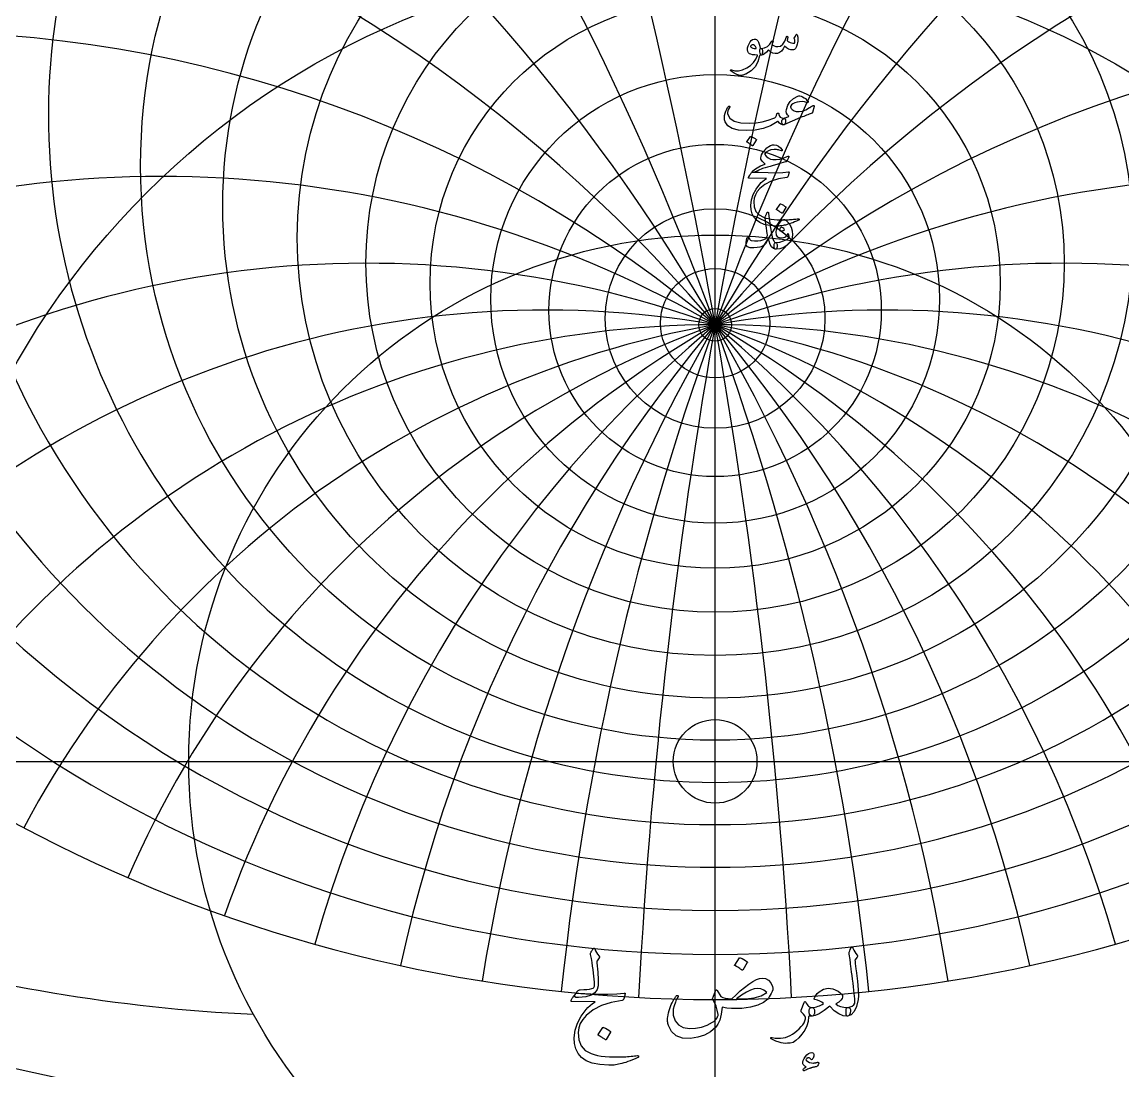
# Model space of a CAD drawing. Header units: millimetres. Extents: x -69 to 69, y -69 to 71.
# Drawn here: x -38.3 to 22.6, y -17.1 to 40.9 of the extents above; entities that cross this region are included whole.
import ezdxf

# ---------------------------------------------------------------- set-up
doc = ezdxf.new("R2010")
doc.units = ezdxf.units.MM
for name, color, linetype in [('CUT_INNER', 6, 'Continuous'), ('CUT_OUTER', 1, 'Continuous'), ('ENGRAVE', 7, 'Continuous'), ('ENGRAVE_FINE', 8, 'Continuous'), ('TEXT', 5, 'Continuous')]:
    doc.layers.add(name, color=color, linetype=linetype)

msp = doc.modelspace()

# ---------------------------------------------------------------- linework, layer by layer
at = {"layer": 'CUT_INNER'}
msp.add_circle((0, 0), 2.315, dxfattribs=at)
at = {"layer": 'CUT_OUTER'}
msp.add_arc((-0.0002, -0.0002), 68.9324, 142.382592, 87.802872, dxfattribs=at)
at = {"layer": 'ENGRAVE'}
for points in [[(0, -67.95), (0, 67.95)], [(-67.95, 0), (67.95, 0)]]:
    msp.add_lwpolyline(points, dxfattribs=at)
for centre, radius in [((0, 0), 67.95), ((0, 32.9413), 31.7766), ((0, 30.7336), 27.233), ((0, 28.9672), 23.1114), ((0, 27.5576), 19.3138), ((0, 0), 44.4794), ((0, 26.4439), 15.7654), ((0, 25.5822), 12.4068), ((0, 24.9406), 9.1896), ((0, 24.4969), 6.0729), ((0, 0), 29.1157), ((0, 24.2363), 3.0207), ((0, 24.1503), 0.906)]:
    msp.add_circle(centre, radius, dxfattribs=at)
for centre, radius, start, end in [((0, 35.7095), 36.8742, 131.172626, 48.827374), ((0, 39.2101), 42.7107, 157.98396, 22.01604), ((0, 43.6985), 49.5544, 176.664202, 3.335798), ((0, 49.5694), 57.8132, 191.904364, 348.095636), ((0, 57.4636), 68.1422, 205.149698, 334.850302), ((0, -28.8852), 53.0355, 33, 147), ((0, -28.8852), 53.0355, 33, 147), ((0, 68.4922), 81.6676, 217.070295, 322.929705), ((-21.1828, 79.0552), 93.1496, 239.875199, 267.323307)]:
    msp.add_arc(centre, radius, start, end, dxfattribs=at)
at = {"layer": 'ENGRAVE_FINE'}
for centre, radius, start, end in [((-300.7795, -28.8852), 305.4195, 2.969013, 18.313318), ((-300.7795, -28.8852), 305.4195, 2.969013, 18.313318), ((300.7795, -28.8852), 305.4195, 161.686682, 177.030987), ((300.7795, -28.8852), 305.4195, 161.686682, 177.030987), ((-145.714, -28.8852), 155.0656, 5.979733, 36.962322), ((-145.714, -28.8852), 155.0656, 5.979733, 36.962322), ((145.714, -28.8852), 155.0656, 143.037678, 174.020267), ((145.714, -28.8852), 155.0656, 143.037678, 174.020267), ((-91.8603, -28.8852), 106.0711, 9.076124, 56.31782), ((-91.8603, -28.8852), 106.0711, 9.076124, 56.31782), ((91.8603, -28.8852), 106.0711, 123.68218, 170.923876), ((91.8603, -28.8852), 106.0711, 123.68218, 170.923876), ((-63.2053, -28.8852), 82.5087, 12.306911, 76.81627), ((-63.2053, -28.8852), 82.5087, 12.306911, 76.81627), ((63.2053, -28.8852), 82.5087, 103.18373, 167.693089), ((63.2053, -28.8852), 82.5087, 103.18373, 167.693089), ((-44.5021, -28.8852), 69.233, 15.72862, 98.962673), ((-44.5021, -28.8852), 69.233, 15.72862, 98.962673), ((44.5021, -28.8852), 69.233, 81.037327, 164.27138), ((44.5021, -28.8852), 69.233, 81.037327, 164.27138), ((-30.6201, -28.8852), 61.2402, 19.409554, 123.219246), ((-30.6201, -28.8852), 61.2402, 19.409554, 123.219246), ((30.6201, -28.8852), 61.2402, 56.780754, 160.590446), ((30.6201, -28.8852), 61.2402, 56.780754, 160.590446), ((-19.3034, -28.8852), 56.4392, 23.435256, 134.139707), ((-19.3034, -28.8852), 56.4392, 23.435256, 134.139707), ((19.3034, -28.8852), 56.4392, 45.860293, 156.564744), ((19.3034, -28.8852), 56.4392, 45.860293, 156.564744), ((-9.3516, -28.8852), 53.8537, 27.916334, 141.112561), ((-9.3516, -28.8852), 53.8537, 27.916334, 141.112561), ((9.3516, -28.8852), 53.8537, 38.887439, 152.083666), ((9.3516, -28.8852), 53.8537, 38.887439, 152.083666), ((0, 158.3193), 179.5349, 247.925664, 292.074336)]:
    msp.add_arc(centre, radius, start, end, dxfattribs=at)
at = {"layer": 'TEXT'}
for points in [[(4.4907, 40.2139), (4.4995, 40.2199), (4.5098, 40.2179), (4.5216, 40.2079), (4.5349, 40.1898), (4.5492, 40.1591), (4.56, 40.1154), (4.5673, 40.0587), (4.5711, 39.9889), (4.5724, 39.9095), (4.5681, 39.8321), (4.5583, 39.7568), (4.543, 39.6834), (4.4983, 39.5408), (4.4485, 39.4383), (4.3938, 39.376), (4.334, 39.3539), (4.1926, 39.3622), (4.0617, 39.3991), (3.9414, 39.4647), (3.8317, 39.5589), (3.7563, 39.4104), (3.6669, 39.2946), (3.5634, 39.2115), (3.4459, 39.161), (3.3226, 39.15), (3.1978, 39.1811), (3.0714, 39.2545), (2.9436, 39.37), (2.8401, 39.2381), (2.7386, 39.144), (2.6392, 39.0874), (2.5417, 39.0686), (2.5221, 39.0797), (2.5036, 39.1128), (2.486, 39.1681), (2.4694, 39.2454), (2.4634, 39.3218), (2.4734, 39.378), (2.4995, 39.4142), (2.5417, 39.4303), (2.7271, 39.4722), (2.8893, 39.5538), (3.0285, 39.6752), (3.1445, 39.8361), (3.1508, 39.8449), (3.1576, 39.8512), (3.1649, 39.855), (3.1726, 39.8562), (3.1822, 39.8552), (3.1907, 39.8522), (3.1983, 39.8472), (3.2048, 39.8402), (3.2086, 39.8186), (3.1998, 39.7819), (3.1784, 39.7302), (3.1445, 39.6633), (3.189, 39.6119), (3.258, 39.5739), (3.3517, 39.5496), (3.47, 39.5388), (3.6174, 39.5697), (3.7463, 39.6704), (3.8566, 39.8409), (3.9482, 40.0813), (3.9527, 40.0936), (3.9583, 40.1024), (3.9648, 40.1076), (3.9723, 40.1094), (3.9836, 40.1084), (3.9934, 40.1054), (4.0017, 40.1004), (4.0085, 40.0933), (4.0135, 40.0833), (4.0165, 40.0732), (4.0175, 40.0632), (4.0165, 40.0531), (3.9764, 39.8844), (4.0233, 39.8427), (4.0798, 39.806), (4.1459, 39.7744), (4.2215, 39.7477), (4.2951, 39.7304), (4.3511, 39.7266), (4.3895, 39.7364), (4.4104, 39.7598), (4.4171, 39.7955), (4.4134, 39.8462), (4.3991, 39.912), (4.3742, 39.9929), (4.3785, 40.0157), (4.3993, 40.0602), (4.4367, 40.1262), (4.4907, 40.2139)], [(2.4614, 39.0244), (2.3672, 38.6936), (2.2092, 38.4166), (1.9874, 38.1933), (1.7019, 38.0238), (1.6619, 38.0066), (1.6225, 37.9911), (1.5836, 37.9774), (1.5451, 37.9655), (1.5075, 37.9556), (1.4708, 37.9479), (1.4351, 37.9425), (1.4005, 37.9394), (1.3141, 37.9517), (1.1995, 37.9967), (1.0569, 38.0743), (0.8861, 38.1845), (0.8678, 38.2003), (0.857, 38.2157), (0.8537, 38.2305), (0.858, 38.2448), (0.8675, 38.2559), (0.8801, 38.2609), (0.8956, 38.2599), (0.9142, 38.2528), (1.0918, 38.1953), (1.291, 38.1956), (1.5117, 38.2536), (1.7541, 38.3694), (1.952, 38.5037), (2.1158, 38.6617), (2.2454, 38.8433), (2.3408, 39.0485), (2.3401, 39.0558), (2.3378, 39.0616), (2.334, 39.0658), (2.3287, 39.0686), (2.1904, 39.0766), (2.0726, 39.0927), (1.9754, 39.1168), (1.8988, 39.149), (1.8395, 39.1987), (1.8023, 39.2675), (1.7872, 39.3554), (1.7943, 39.4624), (1.7965, 39.4766), (1.7993, 39.4911), (1.8026, 39.5057), (1.8063, 39.5207), (1.8106, 39.5361), (1.8154, 39.5523), (1.8207, 39.5693), (1.8264, 39.587), (1.8736, 39.7018), (1.9309, 39.797), (1.9982, 39.8726), (2.0756, 39.9286), (2.1547, 39.9592), (2.2273, 39.9587), (2.2933, 39.9271), (2.3529, 39.8643), (2.4049, 39.7769), (2.4443, 39.6754), (2.4712, 39.5599), (2.4855, 39.4303), (2.4934, 39.4304), (2.501, 39.4308), (2.5085, 39.4314), (2.5156, 39.4323), (2.5228, 39.4332), (2.5302, 39.4338), (2.5378, 39.4342), (2.5458, 39.4343), (2.5729, 39.4285), (2.594, 39.4112), (2.609, 39.3823), (2.6181, 39.3419), (2.6219, 39.2974), (2.6211, 39.2525), (2.6158, 39.207), (2.606, 39.161), (2.5932, 39.1206), (2.5789, 39.0917), (2.5631, 39.0744), (2.5458, 39.0686), (2.4694, 39.0686), (2.4689, 39.0613), (2.4674, 39.0515), (2.4649, 39.0392), (2.4614, 39.0244)], [(2.2685, 39.4745), (2.2263, 39.5481), (2.1801, 39.6001), (2.1298, 39.6304), (2.0756, 39.6392), (2.0432, 39.6307), (2.0143, 39.6171), (1.9889, 39.5986), (1.9671, 39.5749), (1.96, 39.5624), (1.959, 39.5488), (1.9641, 39.5343), (1.9751, 39.5187), (2.0166, 39.4823), (2.0766, 39.4574), (2.1552, 39.4441), (2.2524, 39.4423), (2.2624, 39.4443), (2.2685, 39.4504), (2.2705, 39.4604), (2.2685, 39.4745)], [(5.4692, 36.2185), (5.3889, 35.897), (5.3798, 35.8815), (5.3648, 35.8669), (5.3437, 35.8533), (5.3165, 35.8408), (5.2564, 35.8195), (5.1925, 35.7961), (5.1248, 35.7703), (5.0533, 35.7423), (4.9781, 35.7123), (4.8991, 35.6805), (4.8164, 35.647), (4.7298, 35.6117), (3.8056, 35.2099), (3.7634, 35.2191), (3.7292, 35.247), (3.7031, 35.2935), (3.685, 35.3585), (3.682, 35.4276), (3.7011, 35.4861), (3.7423, 35.5341), (3.8056, 35.5715), (3.8135, 35.5752), (3.8292, 35.5821), (3.8527, 35.5922), (3.8839, 35.6057), (3.9227, 35.6221), (3.9688, 35.6413), (4.0222, 35.6633), (4.0828, 35.6881), (4.0047, 35.7682), (3.9553, 35.8558), (3.9344, 35.951), (3.9422, 36.0538), (4.0196, 36.2981), (4.1512, 36.5048), (4.337, 36.6739), (4.5771, 36.8052), (4.6296, 36.8175), (4.6907, 36.8143), (4.7602, 36.7954), (4.8383, 36.761), (4.9195, 36.714), (4.9941, 36.6616), (5.0621, 36.6035), (5.1236, 36.54), (5.141, 36.5166), (5.1488, 36.4948), (5.147, 36.4744), (5.1357, 36.4556), (5.1186, 36.441), (5.0995, 36.4335), (5.0784, 36.433), (5.0553, 36.4395), (4.935, 36.4775), (4.8072, 36.4948), (4.6718, 36.4915), (4.5289, 36.4677), (4.3996, 36.429), (4.2968, 36.3772), (4.2207, 36.3124), (4.1713, 36.2346), (4.1662, 36.1999), (4.1793, 36.1602), (4.2104, 36.1155), (4.2597, 36.0658), (4.3159, 36.0206), (4.3722, 35.9854), (4.4284, 35.9603), (4.4847, 35.9453), (4.6532, 35.941), (4.8333, 35.9764), (5.0249, 36.0515), (5.2281, 36.1663), (5.25, 36.1801), (5.2713, 36.1934), (5.2922, 36.2062), (5.3125, 36.2185), (5.3321, 36.2301), (5.3507, 36.2406), (5.3683, 36.2502), (5.3849, 36.2587), (5.4308, 36.2803), (5.4602, 36.2808), (5.473, 36.2602), (5.4692, 36.2185)], [(0.7394, 36.2306), (0.7537, 36.2461), (0.7685, 36.2527), (0.7839, 36.2502), (0.7997, 36.2386), (0.8117, 36.2235), (0.8158, 36.2065), (0.8117, 36.1874), (0.7997, 36.1663), (0.7384, 36.0713), (0.6992, 35.9834), (0.6821, 35.9026), (0.6872, 35.8287), (0.813, 35.5861), (1.0579, 35.4168), (1.4218, 35.3209), (1.9048, 35.2983), (2.2632, 35.3246), (2.607, 35.3796), (2.9363, 35.4633), (3.251, 35.5755), (3.3065, 35.6084), (3.3525, 35.6589), (3.3889, 35.727), (3.4158, 35.8126), (3.4248, 35.837), (3.4399, 35.8538), (3.461, 35.8631), (3.4881, 35.8649), (3.5074, 35.8566), (3.5213, 35.8398), (3.5295, 35.8144), (3.5323, 35.7805), (3.5511, 35.6966), (3.6036, 35.6338), (3.6898, 35.5921), (3.8096, 35.5715), (3.8528, 35.562), (3.8819, 35.5374), (3.897, 35.4977), (3.898, 35.4429), (3.8834, 35.341), (3.8638, 35.2681), (3.8392, 35.2244), (3.8096, 35.2099), (3.7214, 35.2214), (3.6378, 35.2561), (3.5587, 35.3138), (3.4841, 35.3947), (3.4778, 35.398), (3.467, 35.3957), (3.4517, 35.3879), (3.4318, 35.3746), (3.0571, 35.1636), (2.6482, 35.0129), (2.2052, 34.9225), (1.728, 34.8924), (1.2869, 34.9225), (0.9444, 35.0129), (0.7002, 35.1636), (0.5546, 35.3746), (0.5214, 35.4924), (0.5104, 35.6127), (0.5214, 35.7355), (0.5546, 35.8609), (0.5993, 35.9774), (0.645, 36.0779), (0.6917, 36.1623), (0.7394, 36.2306)], [(1.957, 34.5629), (1.9621, 34.5679), (1.9691, 34.5709), (1.9781, 34.5719), (1.9892, 34.5709), (2.0673, 34.5393), (2.1409, 34.5006), (2.21, 34.4549), (2.2745, 34.4021), (2.2808, 34.3941), (2.2835, 34.3861), (2.2828, 34.378), (2.2785, 34.37), (2.0896, 34.0646), (2.0826, 34.0573), (2.0736, 34.0555), (2.0625, 34.0593), (2.0495, 34.0686), (2.0382, 34.0766), (2.0203, 34.0887), (1.996, 34.1048), (1.9651, 34.1248), (1.9271, 34.149), (1.8817, 34.1771), (1.8287, 34.2092), (1.7682, 34.2454), (1.7601, 34.2514), (1.7561, 34.2575), (1.7561, 34.2635), (1.7601, 34.2695)], [(4.0768, 33.4658), (4.0801, 33.4375), (4.0617, 33.3845), (4.0218, 33.3069), (3.9603, 33.2046), (3.9472, 33.1881), (3.9321, 33.1745), (3.9151, 33.164), (3.896, 33.1564), (3.6388, 33.0856), (3.4097, 33.0218), (3.2088, 32.965), (3.036, 32.9153), (2.8913, 32.8729), (2.7748, 32.8379), (2.6864, 32.8106), (2.6261, 32.7907), (2.1399, 32.5737), (2.1057, 32.5712), (2.0796, 32.5757), (2.0615, 32.5873), (2.0515, 32.6059), (2.0512, 32.6127), (2.0545, 32.6209), (2.0613, 32.6307), (2.0716, 32.642), (2.1705, 32.735), (2.3187, 32.8329), (2.5161, 32.9359), (2.7628, 33.0439), (2.6957, 33.1012), (2.6392, 33.1564), (2.5932, 33.2097), (2.5578, 33.2609), (2.536, 33.3169), (2.5307, 33.3845), (2.542, 33.4636), (2.5699, 33.5543), (2.6151, 33.6487), (2.6784, 33.7431), (2.7597, 33.8376), (2.8592, 33.932), (2.9674, 34.0136), (3.0712, 34.0696), (3.1704, 34.1), (3.2651, 34.1048), (3.3934, 34.0789), (3.5092, 34.0254), (3.6124, 33.9443), (3.7031, 33.8356), (3.7111, 33.822), (3.7151, 33.8094), (3.7151, 33.7979), (3.7111, 33.7873), (3.7023, 33.7775), (3.692, 33.7723), (3.6802, 33.7715), (3.6669, 33.7753), (3.6078, 33.7941), (3.5509, 33.8104), (3.4963, 33.8242), (3.4439, 33.8356), (3.394, 33.8441), (3.3469, 33.8496), (3.3026, 33.8521), (3.2611, 33.8516), (3.088, 33.8313), (2.9426, 33.7823), (2.8248, 33.7047), (2.7346, 33.5985), (2.8306, 33.4721), (2.9376, 33.3784), (3.0556, 33.3174), (3.1847, 33.289), (3.3768, 33.287), (3.5835, 33.3172), (3.8048, 33.3794), (4.0407, 33.4739), (4.0504, 33.4764), (4.0597, 33.4759), (4.0685, 33.4724), (4.0768, 33.4658)], [(2.4091, 32.5858), (2.9247, 32.5677), (3.3706, 32.5657), (3.7465, 32.5798), (4.0527, 32.6099), (4.0621, 32.611), (4.0703, 32.6104), (4.0772, 32.608), (4.0828, 32.6039), (4.087, 32.5982), (4.0894, 32.5913), (4.09, 32.5831), (4.0889, 32.5737), (4.081, 32.5371), (4.0733, 32.5034), (4.0659, 32.4728), (4.0587, 32.4451), (4.0518, 32.4205), (4.0452, 32.3989), (4.0388, 32.3803), (4.0326, 32.3648), (4.0196, 32.3399), (4.0045, 32.3216), (3.9874, 32.3098), (3.9683, 32.3045), (3.5042, 32.2203), (3.1003, 32.0885), (2.7567, 31.9089), (2.4734, 31.6816), (2.3303, 31.5181), (2.2263, 31.3451), (2.1615, 31.1625), (2.1359, 30.9703), (2.1605, 30.6687), (2.2584, 30.4228), (2.4297, 30.2327), (2.6743, 30.0983), (2.8012, 30.0576), (2.9406, 30.024), (3.0925, 29.9973), (3.257, 29.9777), (3.4338, 29.9649), (3.6227, 29.9587), (3.8236, 29.9589), (4.0366, 29.9657), (4.1124, 29.97), (4.1868, 29.9747), (4.26, 29.98), (4.332, 29.9858), (4.4022, 29.9921), (4.4701, 29.9988), (4.5358, 30.0061), (4.5992, 30.0139), (4.6186, 30.0149), (4.6324, 30.0099), (4.6407, 29.9988), (4.6434, 29.9818), (4.6419, 29.9619), (4.6374, 29.9466), (4.6299, 29.9358), (4.6193, 29.9295), (4.5058, 29.8816), (4.3983, 29.8381), (4.2968, 29.7992), (4.2014, 29.7648), (4.1122, 29.7346), (4.0296, 29.7085), (3.9535, 29.6864), (3.8839, 29.6683), (3.8185, 29.655), (3.7548, 29.6432), (3.6929, 29.6329), (3.6328, 29.6241), (3.5741, 29.6173), (3.5167, 29.6131), (3.4606, 29.6113), (3.4057, 29.6121), (3.031, 29.6412), (2.7185, 29.7045), (2.4684, 29.8019), (2.2805, 29.9335), (2.1426, 30.098), (2.0464, 30.2902), (1.9919, 30.51), (1.9791, 30.7573), (2.0186, 31.0643), (2.1128, 31.3621), (2.2617, 31.651), (2.4654, 31.9308), (2.545, 32.0154), (2.6352, 32.0965), (2.7359, 32.1741), (2.8471, 32.2482), (1.8747, 32.2563), (1.8513, 32.2663), (1.8415, 32.2844), (1.8453, 32.3105), (1.8626, 32.3447), (1.8952, 32.3944), (1.9249, 32.4391), (1.9515, 32.4788), (1.9751, 32.5134), (1.9957, 32.5428), (2.0133, 32.5667), (2.0279, 32.585), (2.0394, 32.5978), (2.0655, 32.6001), (2.1359, 32.5988), (2.2504, 32.5941), (2.4091, 32.5858)], [(3.5926, 30.8281), (3.5976, 30.8332), (3.6046, 30.8362), (3.6137, 30.8372), (3.6247, 30.8362), (3.7028, 30.8045), (3.7764, 30.7658), (3.8455, 30.7201), (3.91, 30.6674), (3.9163, 30.6594), (3.9191, 30.6513), (3.9183, 30.6433), (3.9141, 30.6352), (3.7252, 30.3298), (3.7182, 30.3225), (3.7091, 30.3208), (3.6981, 30.3246), (3.685, 30.3338), (3.6737, 30.3419), (3.6559, 30.3539), (3.6315, 30.37), (3.6006, 30.3901), (3.5627, 30.4142), (3.5172, 30.4424), (3.4642, 30.4745), (3.4037, 30.5107), (3.3957, 30.5167), (3.3917, 30.5227), (3.3917, 30.5287), (3.3957, 30.5348)], [(3.3434, 28.6983), (3.3726, 28.6842), (3.3957, 28.6621), (3.4128, 28.632), (3.4238, 28.5938), (3.4311, 28.5466), (3.4328, 28.5014), (3.4291, 28.4582), (3.4198, 28.417), (3.406, 28.3818), (3.3886, 28.3567), (3.3678, 28.3417), (3.3434, 28.3366), (3.2231, 28.37), (3.1234, 28.4542), (3.0443, 28.589), (2.9858, 28.7747), (2.9782, 28.8067), (2.9717, 28.8344), (2.9662, 28.8579), (2.9617, 28.8771), (2.9582, 28.8921), (2.9556, 28.9027), (2.9541, 28.9091), (2.9536, 28.9113), (2.9476, 28.9231), (2.9416, 28.9264), (2.9355, 28.9211), (2.9295, 28.9073), (2.8612, 28.7531), (2.7849, 28.632), (2.7005, 28.5441), (2.608, 28.4893), (2.4739, 28.4471), (2.3167, 28.421), (2.1364, 28.411), (1.9329, 28.417), (1.797, 28.4589), (1.723, 28.5607), (1.7106, 28.7222), (1.7601, 28.9434), (1.7714, 28.9701), (1.7852, 28.9896), (1.8016, 29.0022), (1.8204, 29.0077), (1.839, 29.006), (1.8546, 28.9967), (1.8671, 28.9798), (1.8767, 28.9555), (1.897, 28.9035), (1.9219, 28.8641), (1.9513, 28.8372), (1.9852, 28.8229), (2.1753, 28.7937), (2.3559, 28.7907), (2.5269, 28.8138), (2.6884, 28.8631), (2.7585, 28.8997), (2.816, 28.9495), (2.861, 29.0122), (2.8934, 29.0881), (2.8913, 29.124), (2.8813, 29.2077), (2.8632, 29.339), (2.8371, 29.5181), (2.8238, 29.6139), (2.812, 29.7004), (2.8017, 29.7777), (2.7929, 29.8456), (2.7854, 29.9037), (2.7788, 29.9516), (2.7733, 29.9891), (2.7688, 30.0164), (2.765, 30.0581), (2.7658, 30.0947), (2.771, 30.1264), (2.7808, 30.153), (2.7964, 30.186), (2.811, 30.2168), (2.8245, 30.2453), (2.8371, 30.2716), (2.8484, 30.2955), (2.8582, 30.3173), (2.8665, 30.3367), (2.8733, 30.3539), (2.8803, 30.3678), (2.8893, 30.377), (2.9004, 30.3818), (2.9134, 30.3821), (2.9278, 30.3765), (2.9386, 30.368), (2.9458, 30.3565), (2.9496, 30.3419), (2.9741, 30.1363), (2.9993, 29.9415), (3.0253, 29.7576), (3.0521, 29.5844), (3.0793, 29.422), (3.1068, 29.2704), (3.1346, 29.1297), (3.1626, 28.9997), (3.1965, 28.8784), (3.2379, 28.7877), (3.2869, 28.7277), (3.3434, 28.6983)], [(3.8056, 29.9802), (3.8332, 29.9762), (3.8638, 29.9641), (3.8975, 29.9441), (3.9342, 29.9159), (4.0911, 29.7486), (4.2004, 29.5603), (4.2619, 29.3508), (4.2757, 29.1202), (4.2634, 29.0002), (4.2386, 28.8932), (4.2011, 28.7993), (4.1512, 28.7184), (3.9892, 28.5514), (3.8005, 28.4321), (3.5853, 28.3605), (3.3434, 28.3366), (3.3191, 28.3424), (3.2982, 28.3597), (3.2809, 28.3886), (3.2671, 28.4291), (3.2619, 28.4514), (3.2585, 28.4743), (3.2569, 28.4976), (3.257, 28.5215), (3.2584, 28.5451), (3.2605, 28.5677), (3.2634, 28.5893), (3.2671, 28.6099), (3.2779, 28.6456), (3.2942, 28.6722), (3.3161, 28.6898), (3.3434, 28.6983), (3.579, 28.7299), (3.7835, 28.7887), (3.9568, 28.8746), (4.0989, 28.9876), (4.0921, 29.0441), (4.0838, 29.0891), (4.0741, 29.1225), (4.0628, 29.1444), (4.0492, 29.1632), (4.0366, 29.1755), (4.0251, 29.1813), (4.0145, 29.1805), (4.0072, 29.178), (4.0015, 29.1745), (3.9972, 29.17), (3.9944, 29.1645), (3.9558, 29.0851), (3.908, 29.0238), (3.8513, 28.9806), (3.7855, 28.9555), (3.5943, 28.9407), (3.463, 28.9927), (3.3914, 29.1115), (3.3796, 29.2971), (3.3957, 29.4036), (3.4278, 29.5141), (3.476, 29.6286), (3.5403, 29.7471), (3.6082, 29.8491), (3.675, 29.9219), (3.7408, 29.9656), (3.8056, 29.9802)], [(3.673, 29.5462), (3.633, 29.5349), (3.6016, 29.505), (3.5788, 29.4566), (3.5645, 29.3895), (3.5647, 29.3789), (3.5655, 29.3714), (3.5667, 29.3669), (3.5685, 29.3654), (3.6089, 29.3556), (3.6498, 29.3503), (3.6913, 29.3496), (3.7332, 29.3533), (3.7702, 29.3611), (3.8005, 29.3724), (3.8244, 29.3872), (3.8417, 29.4056), (3.7965, 29.4701), (3.7533, 29.5151), (3.7121, 29.5404), (3.673, 29.5462)], [(-6.6681, -12.3734), (-6.68, -12.2193), (-6.6942, -12.0572), (-6.7108, -11.8871), (-6.7297, -11.709), (-6.7513, -11.5221), (-6.7759, -11.3259), (-6.8036, -11.1203), (-6.8342, -10.9053), (-6.8985, -10.6856), (-6.8992, -10.6568), (-6.8958, -10.6293), (-6.8885, -10.6032), (-6.8771, -10.5784), (-6.8702, -10.5657), (-6.8603, -10.549), (-6.8474, -10.5282), (-6.8315, -10.5034), (-6.8129, -10.4743), (-6.792, -10.4405), (-6.7687, -10.4019), (-6.7431, -10.3587), (-6.7341, -10.3447), (-6.723, -10.3346), (-6.71, -10.3286), (-6.6949, -10.3266), (-6.6825, -10.3293), (-6.6721, -10.3373), (-6.6638, -10.3507), (-6.6574, -10.3695), (-6.6206, -10.4749), (-6.569, -10.5771), (-6.5027, -10.6759), (-6.4216, -10.7713), (-6.4012, -10.7981), (-6.3935, -10.8249), (-6.3985, -10.8517), (-6.4163, -10.8785), (-6.5288, -11.0339), (-6.5378, -11.0529), (-6.5435, -11.0781), (-6.5459, -11.1092), (-6.5449, -11.1464), (-6.4853, -11.6708), (-6.4618, -12.0921), (-6.4746, -12.4102), (-6.5234, -12.6252), (-6.646, -12.7997), (-6.8583, -12.932), (-7.1604, -13.022), (-7.5522, -13.0699), (-7.6975, -13.0619), (-7.7692, -13.0163), (-7.7672, -12.9333), (-7.6915, -12.8127), (-7.6783, -12.7968), (-7.6654, -12.7813), (-7.6528, -12.766), (-7.6406, -12.7511), (-7.6287, -12.7365), (-7.6172, -12.7223), (-7.6059, -12.7084), (-7.5951, -12.6949), (-7.5683, -12.6691), (-7.5361, -12.6507), (-7.4986, -12.6396), (-7.4557, -12.6359), (-7.2635, -12.6299), (-7.0941, -12.6172), (-6.9474, -12.5977), (-6.8235, -12.5716), (-6.7535, -12.5452), (-6.7043, -12.5033), (-6.6758, -12.446), (-6.6681, -12.3734)], [(7.4129, -10.5623), (7.449, -10.4749), (7.4772, -10.4056), (7.4973, -10.3544), (7.5093, -10.3212), (7.5187, -10.3001), (7.5308, -10.2851), (7.5455, -10.276), (7.5629, -10.273), (7.5827, -10.2764), (7.5991, -10.2864), (7.6121, -10.3032), (7.6218, -10.3266), (7.6664, -10.4415), (7.7196, -10.5449), (7.7816, -10.637), (7.8522, -10.7177), (7.872, -10.7435), (7.8777, -10.7727), (7.8693, -10.8051), (7.8469, -10.841), (7.729, -11.0071), (7.737, -11.0814), (7.7451, -11.1544), (7.7531, -11.2261), (7.7612, -11.2964), (7.7692, -11.3654), (7.7772, -11.433), (7.7853, -11.4993), (7.7933, -11.5643), (7.8673, -12.1657), (7.9125, -12.6359), (7.9289, -12.9748), (7.9165, -13.1824), (7.8154, -13.5592), (7.6835, -13.8375), (7.5207, -14.0173), (7.3272, -14.0987), (7.3218, -14.0987), (7.3164, -14.0987), (7.3111, -14.0987), (7.3057, -14.0987), (7.2739, -14.0685), (7.2535, -13.9995), (7.2444, -13.8917), (7.2468, -13.745), (7.2518, -13.6908), (7.2669, -13.6513), (7.292, -13.6265), (7.3272, -13.6164), (7.4631, -13.5893), (7.5763, -13.5401), (7.6667, -13.4688), (7.7344, -13.3753), (7.7298, -13.2631), (7.7216, -13.1356), (7.7098, -12.9926), (7.6942, -12.8342), (7.6753, -12.661), (7.6533, -12.4738), (7.6284, -12.2726), (7.6004, -12.0572), (7.5746, -11.8456), (7.5509, -11.6554), (7.5291, -11.4866), (7.5093, -11.3393), (7.4922, -11.2134), (7.4785, -11.1089), (7.4681, -11.0258), (7.4611, -10.9642), (7.4075, -10.6588), (7.4058, -10.6287), (7.4062, -10.6025), (7.4085, -10.5804), (7.4129, -10.5623)], [(1.3476, -10.8785), (1.3543, -10.8718), (1.3636, -10.8678), (1.3757, -10.8664), (1.3904, -10.8678), (1.4946, -10.91), (1.5927, -10.9615), (1.6848, -11.0225), (1.7708, -11.0928), (1.7792, -11.1035), (1.7829, -11.1142), (1.7819, -11.1249), (1.7762, -11.1357), (1.5244, -11.5429), (1.515, -11.5526), (1.5029, -11.5549), (1.4882, -11.5499), (1.4708, -11.5375), (1.4557, -11.5268), (1.4319, -11.5107), (1.3995, -11.4893), (1.3583, -11.4625), (1.3077, -11.4304), (1.2471, -11.3928), (1.1764, -11.35), (1.0957, -11.3018), (1.085, -11.2937), (1.0796, -11.2857), (1.0796, -11.2776), (1.085, -11.2696)], [(2.6013, -11.993), (2.7882, -12.0204), (2.9469, -12.1081), (3.0775, -12.2562), (3.18, -12.4645), (3.1914, -12.5442), (3.1827, -12.6332), (3.1539, -12.7317), (3.105, -12.8395), (3.0487, -12.9433), (2.9978, -13.0297), (2.9523, -13.0987), (2.9121, -13.1503), (2.6777, -13.3432), (2.3602, -13.4932), (1.9597, -13.6004), (1.4761, -13.6647), (1.1851, -13.6787), (0.9069, -13.6727), (0.6413, -13.6466), (0.3885, -13.6004), (0.3289, -13.9932), (0.2518, -14.309), (0.1574, -14.5477), (0.0455, -14.7095), (-0.2478, -14.959), (-0.5813, -15.1448), (-0.9551, -15.2671), (-1.369, -15.3257), (-1.8047, -15.3052), (-2.1526, -15.1797), (-2.4128, -14.9489), (-2.5853, -14.613), (-2.6, -14.561), (-2.6121, -14.5066), (-2.6214, -14.4498), (-2.6281, -14.3907), (-2.6315, -14.3296), (-2.6308, -14.2668), (-2.6261, -14.2023), (-2.6174, -14.1362), (-2.5987, -14.0191), (-2.5745, -13.9038), (-2.5451, -13.7901), (-2.5103, -13.6781), (-2.4704, -13.5681), (-2.4259, -13.4604), (-2.3766, -13.3551), (-2.3227, -13.2521), (-2.2988, -13.2102), (-2.2752, -13.1704), (-2.2519, -13.1325), (-2.229, -13.0967), (-2.2067, -13.0629), (-2.1854, -13.0311), (-2.1652, -13.0013), (-2.1459, -12.9735), (-2.1322, -12.9577), (-2.1178, -12.948), (-2.1027, -12.9443), (-2.087, -12.9467), (-2.0702, -12.953), (-2.0575, -12.9614), (-2.0488, -12.9718), (-2.0441, -12.9842), (-2.0428, -12.9983), (-2.0441, -13.0137), (-2.0481, -13.0304), (-2.0548, -13.0485), (-2.094, -13.1078), (-2.1312, -13.1731), (-2.1663, -13.2444), (-2.1995, -13.3218), (-2.2691, -13.5197), (-2.312, -13.7062), (-2.3281, -13.8813), (-2.3174, -14.0451), (-2.2172, -14.3562), (-2.0347, -14.5822), (-1.7698, -14.7232), (-1.4226, -14.7791), (-1.087, -14.7634), (-0.7608, -14.7001), (-0.444, -14.5893), (-0.1366, -14.4309), (-0.0439, -14.3649), (0.0362, -14.2849), (0.1035, -14.1908), (0.1581, -14.0826), (0.1644, -14.0675), (0.1674, -14.0491), (0.1671, -14.0273), (0.1634, -14.0022), (0.1162, -13.7625), (0.0549, -13.5521), (-0.0204, -13.3713), (-0.1098, -13.2199), (-0.1276, -13.1922), (-0.138, -13.1677), (-0.141, -13.1466), (-0.1366, -13.1289), (0.0295, -12.6895), (0.0532, -12.6563), (0.0764, -12.6426), (0.0988, -12.6483), (0.1206, -12.6734), (0.3188, -13.011), (0.425, -13.0612), (0.5613, -13.0994), (0.7277, -13.1255), (0.9243, -13.1396), (1.1577, -12.9122), (1.3918, -12.7016), (1.6265, -12.5077), (1.8619, -12.3305), (2.087, -12.1828), (2.2852, -12.0773), (2.4567, -12.014), (2.6013, -11.993)], [(2.8639, -12.7859), (2.6995, -12.6607), (2.5277, -12.585), (2.3485, -12.5589), (2.162, -12.5823), (1.9597, -12.6537), (1.728, -12.7712), (1.4668, -12.935), (1.1761, -13.1449), (1.7055, -13.1466), (2.1633, -13.0873), (2.5494, -12.9671), (2.8639, -12.7859)], [(7.3272, -13.6164), (7.4055, -13.6282), (7.4584, -13.6633), (7.4859, -13.7219), (7.4879, -13.804), (7.4618, -13.9309), (7.4263, -14.0223), (7.3814, -14.0782), (7.3272, -14.0987), (7.0803, -14.0762), (6.8329, -13.9768), (6.5847, -13.8003), (6.3359, -13.5468), (6.0221, -13.7902), (5.7559, -13.9634), (5.5372, -14.0662), (5.3661, -14.0987), (5.3095, -14.0859), (5.263, -14.0478), (5.2265, -13.9841), (5.2, -13.8951), (5.1923, -13.7772), (5.2174, -13.6915), (5.2753, -13.6379), (5.3661, -13.6164), (5.4486, -13.6084), (5.5302, -13.595), (5.6107, -13.5763), (5.6903, -13.5521), (5.7688, -13.5223), (5.8463, -13.4865), (5.9228, -13.4447), (5.9984, -13.3968), (5.9056, -13.3211), (5.7934, -13.2601), (5.6618, -13.2139), (5.5108, -13.1824), (5.497, -13.1767), (5.488, -13.165), (5.4836, -13.1473), (5.484, -13.1235), (5.5094, -13.0415), (5.5643, -12.9507), (5.6487, -12.8512), (5.7626, -12.7431), (6, -12.6008), (6.2515, -12.5489), (6.5171, -12.5874), (6.7967, -12.7163), (6.9153, -12.7987), (6.9976, -12.8797), (7.0438, -12.9594), (7.0539, -13.0378), (7.0244, -13.1222), (6.9521, -13.2146), (6.8369, -13.3151), (6.6788, -13.4236), (6.7917, -13.5079), (6.9374, -13.5682), (7.1158, -13.6044), (7.3272, -13.6164)], [(-7.2146, -12.8502), (-6.5271, -12.8744), (-5.9327, -12.877), (-5.4314, -12.8583), (-5.0232, -12.8181), (-5.0106, -12.8166), (-4.9997, -12.8174), (-4.9905, -12.8206), (-4.983, -12.8261), (-4.9775, -12.8337), (-4.9743, -12.8429), (-4.9735, -12.8538), (-4.975, -12.8663), (-4.9855, -12.9152), (-4.9957, -12.9601), (-5.0056, -13.0009), (-5.0151, -13.0378), (-5.0244, -13.0706), (-5.0332, -13.0994), (-5.0418, -13.1242), (-5.05, -13.1449), (-5.0674, -13.1781), (-5.0875, -13.2025), (-5.1103, -13.2183), (-5.1357, -13.2253), (-5.7546, -13.3375), (-6.293, -13.5133), (-6.7512, -13.7527), (-7.1289, -14.0558), (-7.3198, -14.2738), (-7.4584, -14.5045), (-7.5448, -14.748), (-7.579, -15.0042), (-7.5462, -15.4064), (-7.4156, -15.7342), (-7.1872, -15.9877), (-6.861, -16.1669), (-6.6919, -16.2211), (-6.506, -16.266), (-6.3034, -16.3015), (-6.0841, -16.3276), (-5.8483, -16.3447), (-5.5965, -16.3531), (-5.3286, -16.3527), (-5.0446, -16.3437), (-4.9437, -16.338), (-4.8444, -16.3316), (-4.7467, -16.3246), (-4.6508, -16.3169), (-4.5572, -16.3085), (-4.4666, -16.2995), (-4.379, -16.2898), (-4.2945, -16.2794), (-4.2687, -16.2781), (-4.2503, -16.2848), (-4.2392, -16.2995), (-4.2355, -16.3223), (-4.2376, -16.3487), (-4.2436, -16.3692), (-4.2536, -16.3835), (-4.2677, -16.3919), (-4.4191, -16.4559), (-4.5624, -16.5138), (-4.6977, -16.5657), (-4.8249, -16.6116), (-4.9438, -16.6518), (-5.054, -16.6866), (-5.1555, -16.7161), (-5.2482, -16.7402), (-5.3355, -16.7579), (-5.4204, -16.7737), (-5.5029, -16.7874), (-5.5831, -16.7991), (-5.6613, -16.8082), (-5.7378, -16.8139), (-5.8127, -16.8162), (-5.8858, -16.8152), (-6.3855, -16.7764), (-6.8021, -16.692), (-7.1356, -16.562), (-7.3861, -16.3866), (-7.5699, -16.1672), (-7.6982, -15.911), (-7.7709, -15.618), (-7.7879, -15.2882), (-7.7354, -14.8789), (-7.6098, -14.4818), (-7.4112, -14.0967), (-7.1396, -13.7236), (-7.0335, -13.6108), (-6.9132, -13.5026), (-6.779, -13.3991), (-6.6306, -13.3003), (-7.9273, -13.2896), (-7.9584, -13.2762), (-7.9715, -13.2521), (-7.9664, -13.2173), (-7.9433, -13.1717), (-7.8998, -13.1054), (-7.8603, -13.0458), (-7.8248, -12.9929), (-7.7933, -12.9467), (-7.7658, -12.9075), (-7.7424, -12.8757), (-7.723, -12.8512), (-7.7076, -12.8342), (-7.6727, -12.8312), (-7.579, -12.8328), (-7.4263, -12.8392), (-7.2146, -12.8502)], [(4.7606, -13.7665), (4.9267, -13.3378), (4.9452, -13.3037), (4.9629, -13.2869), (4.98, -13.2876), (4.9964, -13.3057), (5.0413, -13.3807), (5.0848, -13.445), (5.127, -13.4986), (5.1679, -13.5414), (5.2127, -13.5742), (5.2616, -13.5977), (5.3145, -13.6118), (5.3715, -13.6164), (5.4277, -13.6312), (5.4679, -13.6754), (5.492, -13.7491), (5.5001, -13.8522), (5.492, -13.956), (5.4679, -14.0317), (5.4277, -14.0792), (5.3715, -14.0987), (5.3283, -14.1007), (5.2844, -14.1013), (5.2399, -14.1007), (5.1946, -14.0987), (5.1869, -14.1007), (5.1799, -14.1067), (5.1735, -14.1168), (5.1679, -14.1308), (5.1391, -14.3843), (5.0687, -14.6305), (4.9569, -14.8692), (4.8035, -15.1006), (4.6324, -15.3019), (4.4673, -15.4502), (4.3082, -15.5457), (4.1552, -15.5882), (4.0112, -15.5993), (3.8792, -15.6003), (3.7594, -15.5912), (3.6515, -15.5721), (3.5988, -15.5574), (3.5424, -15.54), (3.4822, -15.5199), (3.4184, -15.4971), (3.3513, -15.471), (3.2811, -15.4409), (3.208, -15.4067), (3.1318, -15.3685), (3.1127, -15.3598), (3.0983, -15.3498), (3.0886, -15.3384), (3.0836, -15.3257), (3.0802, -15.3086), (3.0809, -15.2949), (3.0856, -15.2845), (3.0943, -15.2774), (3.1057, -15.2711), (3.1184, -15.2681), (3.1325, -15.2684), (3.1479, -15.2721), (3.3166, -15.3062), (3.4747, -15.323), (3.6221, -15.3223), (3.7587, -15.3042), (3.8938, -15.2686), (4.0259, -15.2205), (4.155, -15.1601), (4.2811, -15.0872), (4.4045, -15.0023), (4.5256, -14.9057), (4.6443, -14.7974), (4.7606, -14.6773), (4.848, -14.5678), (4.9174, -14.459), (4.9686, -14.3508), (5.0018, -14.2433), (4.992, -14.1683), (4.9522, -14.0826), (4.8822, -13.9862), (4.7821, -13.879), (4.7647, -13.8559), (4.7553, -13.8294), (4.7539, -13.7996), (4.7606, -13.7665)], [(-6.2127, -14.7256), (-6.206, -14.7189), (-6.1966, -14.7148), (-6.1845, -14.7135), (-6.1698, -14.7148), (-6.0657, -14.757), (-5.9675, -14.8086), (-5.8755, -14.8696), (-5.7894, -14.9399), (-5.781, -14.9506), (-5.7773, -14.9613), (-5.7783, -14.972), (-5.784, -14.9828), (-6.0359, -15.39), (-6.0452, -15.3997), (-6.0573, -15.402), (-6.072, -15.397), (-6.0894, -15.3846), (-6.1045, -15.3739), (-6.1283, -15.3578), (-6.1608, -15.3364), (-6.202, -15.3096), (-6.2525, -15.2774), (-6.3131, -15.2399), (-6.3838, -15.1971), (-6.4645, -15.1489), (-6.4752, -15.1408), (-6.4806, -15.1328), (-6.4806, -15.1247), (-6.4752, -15.1167)], [(5.5938, -16.8983), (5.5415, -16.9081), (5.4929, -16.9173), (5.448, -16.9261), (5.407, -16.9344), (5.3699, -16.9425), (5.3371, -16.9505), (5.3086, -16.9585), (5.2844, -16.9666), (5.2598, -16.9757), (5.2301, -16.9872), (5.1955, -17.0009), (5.1558, -17.0168), (5.1111, -17.0353), (5.0614, -17.0565), (5.0066, -17.0805), (4.9468, -17.1072), (4.9225, -17.1153), (4.9016, -17.1153), (4.8843, -17.1072), (4.8705, -17.0911), (4.8622, -17.0517), (4.8856, -17.0058), (4.9406, -16.9533), (5.0272, -16.8942), (4.9609, -16.8566), (4.9107, -16.8159), (4.8765, -16.7722), (4.8584, -16.7255), (4.8549, -16.6373), (4.8765, -16.5416), (4.9232, -16.4384), (4.9951, -16.3276), (5.0807, -16.2284), (5.1689, -16.1599), (5.2595, -16.1219), (5.3527, -16.1146), (5.4047, -16.1277), (5.4401, -16.1548), (5.4589, -16.196), (5.4612, -16.2513), (5.4522, -16.311), (5.4371, -16.3658), (5.416, -16.4155), (5.3889, -16.4602), (5.3617, -16.4916), (5.3366, -16.5054), (5.3135, -16.5017), (5.2924, -16.4803), (5.2683, -16.4484), (5.2402, -16.4251), (5.208, -16.4103), (5.1719, -16.404), (5.1339, -16.404), (5.1005, -16.412), (5.0717, -16.4281), (5.0473, -16.4522), (5.0295, -16.4813), (5.0242, -16.5085), (5.0315, -16.5336), (5.0513, -16.5567), (5.1257, -16.6117), (5.2161, -16.6521), (5.3226, -16.678), (5.4451, -16.6893), (5.4558, -16.6889), (5.4677, -16.6878), (5.4809, -16.6859), (5.4954, -16.6833), (5.5111, -16.6801), (5.528, -16.6767), (5.5462, -16.6731), (5.5657, -16.6692), (5.5868, -16.6653), (5.6059, -16.6617), (5.623, -16.6583), (5.638, -16.6551), (5.6513, -16.6525), (5.6631, -16.6506), (5.6734, -16.6495), (5.6822, -16.6491), (5.6988, -16.6509), (5.7124, -16.6561), (5.7229, -16.6649), (5.7305, -16.6772), (5.7352, -16.689), (5.7375, -16.7003), (5.7372, -16.7111), (5.7345, -16.7214), (5.6955, -16.7943), (5.6591, -16.848), (5.6252, -16.8827), (5.5938, -16.8983)]]:
    msp.add_lwpolyline(points, close=True, dxfattribs=at)

doc.saveas('drawing.dxf')
